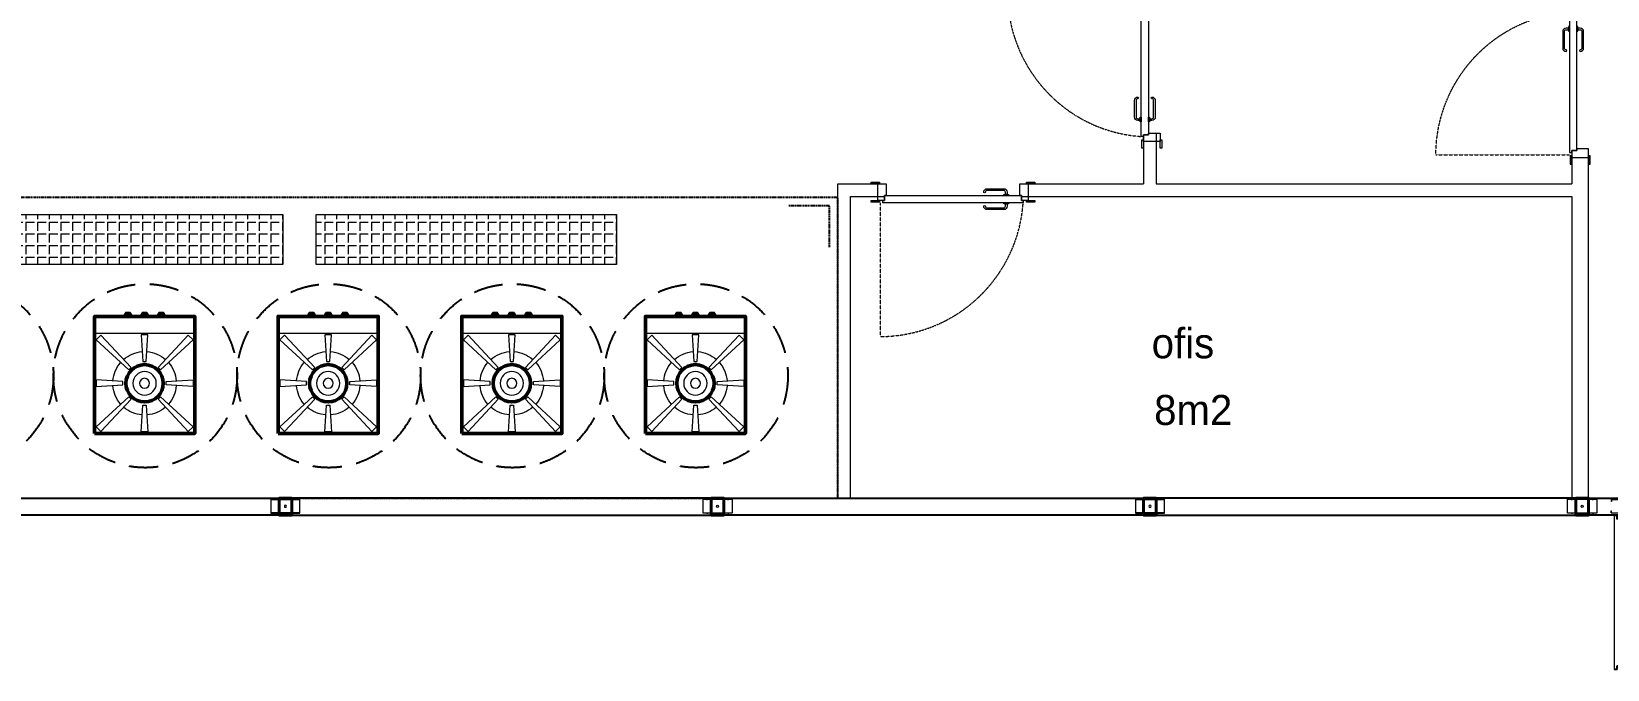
# Model space of a CAD drawing. Header units: millimetres. Extents: x 2046572 to 2142688, y 118270 to 150679.
# Drawn here: x 2125074 to 2134516, y 127778 to 131597 of the extents above; entities that cross this region are included whole.
import ezdxf

# ---------------------------------------------------------------- set-up
doc = ezdxf.new("R2010")
doc.units = ezdxf.units.MM
doc.header["$LTSCALE"] = 0.5
for name, pattern in [('DASHED2', [0.375, 0.25, -0.125]), ('HIDDEN', [9.525, 6.35, -3.175]), ('HIDDENX2', [19.05, 12.7, -6.35])]:
    doc.linetypes.add(name, pattern=pattern)
doc.layers.get('0').update_dxf_attribs({"lineweight": 13})
for name, color, linetype, lineweight in [('-DWG_ANA', 7, 'Continuous', 50), ('-DWG_DETAY1', 7, 'Continuous', 20), ('-DWG_DETAY2', 7, 'Continuous', 9), ('A_strc-prf', 115, 'Continuous', 9), ('DUVAR', 1, 'Continuous', 40), ('PLAN', 253, 'Continuous', 15), ('WALL INTERNAL', 7, 'Continuous', 50)]:
    doc.layers.add(name, color=color, linetype=linetype, lineweight=lineweight)
for name, color, linetype in [('0-MUTFAK', 7, 'Continuous'), ('BİRLEŞİM ELEMANLARI', 4, 'Continuous'), ('DIŞ PANEL', 21, 'Continuous'), ('S2000-002 Çizgi', 7, 'Continuous')]:
    doc.layers.add(name, color=color, linetype=linetype)
doc.styles.add('TAKSİM', font='GOTHIC.TTF', dxfattribs={"height": 20})

# ---------------------------------------------------------------- blocks, each defined once
blk = doc.blocks.new('DIŞ İKİLİ KEP 80-60')
at = {"lineweight": 40}
blk.add_lwpolyline([(125.5, 94), (125.5, -6), (49.5, -6), (49.5, 94)], close=True, dxfattribs=at)
at = {"layer": 'BİRLEŞİM ELEMANLARI', "color": 6, "lineweight": 20}
for p, q in [((175, 82), (0, 82)), ((0, 2), (175, 2)), ((18.5, 82), (18.5, 84)), ((18.5, 2), (18.5, 0)), ((25, 79), (25, 87)), ((25, 5), (25, -3)), ((31.5, 82), (31.5, 84)), ((31.5, 2), (31.5, 0)), ((143.5, 82), (143.5, 84)), ((143.5, 2), (143.5, 0)), ((150, 79), (150, 87)), ((150, 5), (150, -3)), ((156.5, 82), (156.5, 84)), ((156.5, 2), (156.5, 0))]:
    blk.add_line(p, q, dxfattribs=at)
for points in [[(0, 0), (0, 84)], [(0, 84), (175, 84), (175, 0), (0, 0)]]:
    blk.add_lwpolyline(points, dxfattribs=at)
blk.add_circle((88, 42), 6.5, dxfattribs=at)
blk = doc.blocks.new('K1 895X2035 (80)')
at = {"color": 171, "lineweight": 15}
for p, q in [((-49641.1, -7285.8), (-49591.1, -7285.8)), ((-49641.1, -7285.8), (-49641.1, -7297.8)), ((-49641.1, -7297.8), (-49639.9, -7297.8)), ((-49641.1, -7365.8), (-49641.1, -7353.8)), ((-49639.9, -7353.8), (-49641.1, -7353.8)), ((-49639.9, -7287), (-49592.3, -7287)), ((-49639.9, -7287), (-49639.9, -7297.8)), ((-49639.9, -7364.6), (-49639.9, -7353.8)), ((-49592.3, -7364.6), (-49639.9, -7364.6)), ((-49631.6, -7272.3), (-49631.6, -7273.8)), ((-49592.3, -7287), (-49592.3, -7364.6)), ((-49591.1, -7285.8), (-49591.1, -7365.8)), ((-48651.1, -7285.8), (-48701.1, -7285.8)), ((-48701.1, -7285.8), (-48701.1, -7365.8)), ((-48652.3, -7287), (-48699.9, -7287)), ((-48699.9, -7287), (-48699.9, -7364.6)), ((-48699.9, -7364.6), (-48652.3, -7364.6)), ((-48660.6, -7272.3), (-48660.6, -7273.8)), ((-48652.3, -7287), (-48652.3, -7297.8)), ((-48651.1, -7297.8), (-48652.3, -7297.8)), ((-48652.3, -7364.6), (-48652.3, -7353.8)), ((-48652.3, -7353.8), (-48651.1, -7353.8)), ((-48651.1, -7285.8), (-48651.1, -7297.8)), ((-48651.1, -7365.8), (-48651.1, -7353.8)), ((-49591.1, -7365.8), (-49641.1, -7365.8)), ((-49631.6, -7375.3), (-49631.6, -7373.8)), ((-48701.1, -7365.8), (-48651.1, -7365.8)), ((-48660.6, -7375.3), (-48660.6, -7373.8))]:
    blk.add_line(p, q, dxfattribs=at)
for points in [[(-49605.3, -7256.5), (-49605.3, -7271.5), (-49623.3, -7271.5), (-49623.3, -6349.1), (-49605.3, -6349.1), (-49605.3, -6364.1), (-49606.5, -6364.1), (-49606.5, -6350.3), (-49622.1, -6350.3), (-49622.1, -7270.3), (-49606.5, -7270.3), (-49606.5, -7256.5)], [(-49621.5, -7270.3), (-49606.5, -7270.3), (-49606.5, -7250.3), (-49576.5, -7250.3), (-49576.5, -6370.3), (-49606.5, -6370.3), (-49606.5, -6350.3), (-49621.5, -6350.3), (-49621.5, -6351.5), (-49607.7, -6351.5), (-49607.7, -6371.5), (-49577.7, -6371.5), (-49577.7, -7249.1), (-49607.7, -7249.1), (-49607.7, -7269.1), (-49621.5, -7269.1)]]:
    blk.add_lwpolyline(points, close=True, dxfattribs=at)
for points in [[(-49631.6, -7272.3), (-49589.6, -7272.3), (-49589.6, -7300.3), (-49574.6, -7300.3), (-49574.6, -7375.3), (-49631.6, -7375.3)], [(-49631.6, -7373.8), (-49576.1, -7373.8), (-49576.1, -7301.8), (-49591.1, -7301.8), (-49591.1, -7273.8), (-49631.6, -7273.8)], [(-48660.6, -7272.3), (-48702.6, -7272.3), (-48702.6, -7300.3), (-48717.6, -7300.3), (-48717.6, -7375.3), (-48660.6, -7375.3)], [(-48660.6, -7373.8), (-48716.1, -7373.8), (-48716.1, -7301.8), (-48701.1, -7301.8), (-48701.1, -7273.8), (-48660.6, -7273.8)]]:
    blk.add_lwpolyline(points, dxfattribs=at)
blk.add_arc((-49641.1, -7287), 938.6, 0.92162, 87.81359, dxfattribs=at)
blk = doc.blocks.new('DIŞ-K1 KAPILI-2514-G-B-(80)')
at = {"layer": 'DIŞ PANEL'}
for points in [[(186, 100), (0, 100), (0, 0), (201, 0)], [(1066.2, 0), (2514, 0), (2514, 100), (1081.2, 100)]]:
    blk.add_lwpolyline(points, dxfattribs=at)
blk.add_blockref('K1 895X2035 (80)', (49777.1, 7373.8))
blk = doc.blocks.new('DIŞ-DOLU-2514-G-B-(80)')
at = {"layer": 'DIŞ PANEL'}
blk.add_lwpolyline([(0, 100), (2514, 100), (2514, 0), (0, 0)], close=True, dxfattribs=at)
blk = doc.blocks.new('1-OG6')
at = {"layer": '-DWG_DETAY1', "color": 0}
for points in [[(-30, 30), (-30, -30), (30, -30), (30, 30)], [(-8.11, 9.46), (-9.51, 8.04), (-29, 26), (-26.18, 28.84)], [(-1, 13), (1, 13), (2, 29), (-2, 29)], [(8.11, 9.46), (9.51, 8.04), (29, 26), (26.18, 28.84)], [(-13, 1), (-13, -1), (-29, -2), (-29, 2)], [(13, 1), (13, -1), (29, -2), (29, 2)], [(-8.11, -9.46), (-9.51, -8.04), (-29, -26), (-26.18, -28.84)], [(8.11, -9.46), (9.51, -8.04), (29, -26), (26.18, -28.84)], [(-1, -13), (1, -13), (2, -29), (-2, -29)]]:
    blk.add_lwpolyline(points, close=True, dxfattribs=at)
for points in [[(-1.44, 18.95, 0.162747), (-12.55, 14.27, 0.162747)], [(12.55, 14.27, 0.162747), (1.44, 18.95, 0.162747)], [(-14.36, 12.44, 0.160919), (-18.95, 1.44, 0.160919)], [(18.95, 1.44, 0.160919), (14.36, 12.44, 0.160919)], [(-18.95, -1.44, 0.160919), (-14.36, -12.44, 0.160919)], [(14.36, -12.44, 0.160919), (18.95, -1.44, 0.160919)], [(-12.55, -14.27, 0.162747), (-1.44, -18.95, 0.162747)], [(1.44, -18.95, 0.162747), (12.55, -14.27, 0.162747)]]:
    blk.add_lwpolyline(points, format="xyb", dxfattribs=at)
blk.add_circle((0, 0), 7, dxfattribs=at)
at = {"layer": '-DWG_DETAY2', "color": 0}
blk.add_circle((0, 0), 3, dxfattribs=at)
blk = doc.blocks.new('A$C4DC56874')
at = {"layer": '-DWG_ANA', "color": 0}
blk.add_lwpolyline([(60, 0), (0, 0), (0, 70), (60, 70)], close=True, dxfattribs=at)
blk.add_circle((30, 30), 11.18, dxfattribs=at)
at = {"color": 7}
for points in [[(17.5, 70.88), (18, 71.34), (18, 71.37, -0.414214), (19, 72.37), (21, 72.37, -0.414214), (22, 71.37), (22, 71.34), (22.5, 70.88)], [(27.5, 70.88), (28, 71.34), (28, 71.37, -0.414214), (29, 72.37), (31, 72.37, -0.414214), (32, 71.37), (32, 71.34), (32.5, 70.88)], [(37.5, 70.88), (38, 71.34), (38, 71.37, -0.414214), (39, 72.37), (41, 72.37, -0.414214), (42, 71.37), (42, 71.34), (42.5, 70.88)]]:
    blk.add_lwpolyline(points, format="xyb", dxfattribs=at)
for points in [[(17.5, 70.88), (19.5, 70.88)], [(18.14, 71.13), (21.86, 71.13)], [(18.25, 71.37), (21.75, 71.37)], [(18.29, 71.6), (21.71, 71.6)], [(18.42, 71.84), (21.58, 71.84)], [(18.76, 72.08), (21.24, 72.08)], [(19.5, 70.53), (19.5, 70.88)], [(20.5, 70.88), (22.5, 70.88)], [(20.5, 70.53), (20.5, 70.88)], [(27.5, 70.88), (29.5, 70.88)], [(28.14, 71.13), (31.86, 71.13)], [(28.25, 71.37), (31.75, 71.37)], [(28.29, 71.6), (31.71, 71.6)], [(28.42, 71.84), (31.58, 71.84)], [(28.76, 72.08), (31.24, 72.08)], [(29.5, 70.53), (29.5, 70.88)], [(30.5, 70.88), (32.5, 70.88)], [(30.5, 70.53), (30.5, 70.88)], [(37.5, 70.88), (39.5, 70.88)], [(38.14, 71.13), (41.86, 71.13)], [(38.25, 71.37), (41.75, 71.37)], [(38.29, 71.6), (41.71, 71.6)], [(38.42, 71.84), (41.58, 71.84)], [(38.76, 72.08), (41.24, 72.08)], [(39.5, 70.53), (39.5, 70.88)], [(40.5, 70.88), (42.5, 70.88)], [(40.5, 70.53), (40.5, 70.88)]]:
    blk.add_lwpolyline(points, dxfattribs=at)
for points in [[(17.5, 70.53), (22.5, 70.53), (22.5, 70), (17.5, 70)], [(27.5, 70.53), (32.5, 70.53), (32.5, 70), (27.5, 70)], [(37.5, 70.53), (42.5, 70.53), (42.5, 70), (37.5, 70)]]:
    blk.add_lwpolyline(points, close=True, dxfattribs=at)
at = {"layer": 'PLAN', "color": 0, "linetype": 'Continuous', "rotation": 180}
blk.add_blockref('1-OG6', (30, 30), dxfattribs=at)
blk = doc.blocks.new('WE2')
at = {"layer": 'A_strc-prf', "linetype": 'DASHED2', "elevation": 0}
blk.add_lwpolyline([(-2278.77, 19384.01, -0.392696), (-2193.23, 19464.02), (-2193.23, 19384.01)], format="xyb", dxfattribs=at)
blk.add_lwpolyline([(-2278.77, 19384.01, -0.392696), (-2193.23, 19464.02), (-2193.23, 19384.01)], format="xyb", dxfattribs=at)
at = {"layer": 'A_strc-prf', "elevation": 0}
for points in [[(-2270.03, 19384.51), (-2267.28, 19384.51), (-2267.28, 19384.01), (-2270.03, 19384.01)], [(-2270.03, 19384.51), (-2267.28, 19384.51), (-2267.28, 19384.01), (-2270.03, 19384.01)], [(-2285.77, 19383.51), (-2280.77, 19383.51), (-2280.77, 19382.51), (-2281.77, 19382.51), (-2285.77, 19382.51)], [(-2285.77, 19383.51), (-2280.77, 19383.51), (-2280.77, 19382.51), (-2281.77, 19382.51), (-2285.77, 19382.51)], [(-2281.77, 19382.51), (-2277.77, 19382.51), (-2277.77, 19379.51), (-2276.77, 19379.51), (-2276.77, 19372.51), (-2281.77, 19372.51)], [(-2281.77, 19382.51), (-2277.77, 19382.51), (-2277.77, 19379.51), (-2276.77, 19379.51), (-2276.77, 19372.51), (-2281.77, 19372.51)], [(-2277.77, 19382.51), (-2278.77, 19382.51), (-2278.77, 19384.01), (-2194.77, 19384.01), (-2194.77, 19382.51), (-2195.77, 19382.51), (-2195.77, 19379.51), (-2196.77, 19379.51), (-2277.77, 19379.51)], [(-2277.77, 19382.51), (-2278.77, 19382.51), (-2278.77, 19384.01), (-2194.77, 19384.01), (-2194.77, 19382.51), (-2195.77, 19382.51), (-2195.77, 19379.51), (-2196.77, 19379.51), (-2277.77, 19379.51)], [(-2270.03, 19379.51), (-2267.28, 19379.51), (-2267.28, 19379.01), (-2270.03, 19379.01)], [(-2270.03, 19379.51), (-2267.28, 19379.51), (-2267.28, 19379.01), (-2270.03, 19379.01)], [(-2196.77, 19379.51), (-2195.77, 19379.51), (-2195.77, 19382.51), (-2191.77, 19382.51), (-2191.77, 19372.51), (-2196.77, 19372.51)], [(-2196.77, 19379.51), (-2195.77, 19379.51), (-2195.77, 19382.51), (-2191.77, 19382.51), (-2191.77, 19372.51), (-2196.77, 19372.51)], [(-2192.77, 19383.51), (-2187.77, 19383.51), (-2187.77, 19382.51), (-2191.77, 19382.51), (-2192.77, 19382.51)], [(-2192.77, 19383.51), (-2187.77, 19383.51), (-2187.77, 19382.51), (-2191.77, 19382.51), (-2192.77, 19382.51)], [(-2285.77, 19372.51), (-2281.77, 19372.51), (-2280.77, 19372.51), (-2280.77, 19371.51), (-2285.77, 19371.51)], [(-2285.77, 19372.51), (-2281.77, 19372.51), (-2280.77, 19372.51), (-2280.77, 19371.51), (-2285.77, 19371.51)], [(-2192.77, 19372.51), (-2191.77, 19372.51), (-2187.77, 19372.51), (-2187.77, 19371.51), (-2192.77, 19371.51)], [(-2192.77, 19372.51), (-2191.77, 19372.51), (-2187.77, 19372.51), (-2187.77, 19371.51), (-2192.77, 19371.51)]]:
    blk.add_lwpolyline(points, close=True, dxfattribs=at)
for points in [[(-2267.15, 19388.01), (-2257.15, 19388.01, -0.414214), (-2255.15, 19386.01, -0.91685), (-2256.15, 19386.01, 0.414214), (-2257.15, 19387.01), (-2267.15, 19387.01, 0.414214), (-2268.15, 19386.01), (-2268.15, 19384.51), (-2269.15, 19384.51), (-2269.15, 19386.01, -0.414214)], [(-2267.15, 19388.01), (-2257.15, 19388.01, -0.414214), (-2255.15, 19386.01, -0.91685), (-2256.15, 19386.01, 0.414214), (-2257.15, 19387.01), (-2267.15, 19387.01, 0.414214), (-2268.15, 19386.01), (-2268.15, 19384.51), (-2269.15, 19384.51), (-2269.15, 19386.01, -0.414214)], [(-2269.15, 19377.51), (-2269.15, 19379.01), (-2268.15, 19379.01), (-2268.15, 19377.51, 0.414214), (-2267.15, 19376.51), (-2257.15, 19376.51, 0.414214), (-2256.15, 19377.51, -0.91685), (-2255.15, 19377.51, -0.414214), (-2257.15, 19375.51), (-2267.15, 19375.51, -0.414214)], [(-2269.15, 19377.51), (-2269.15, 19379.01), (-2268.15, 19379.01), (-2268.15, 19377.51, 0.414214), (-2267.15, 19376.51), (-2257.15, 19376.51, 0.414214), (-2256.15, 19377.51, -0.91685), (-2255.15, 19377.51, -0.414214), (-2257.15, 19375.51), (-2267.15, 19375.51, -0.414214)]]:
    blk.add_lwpolyline(points, format="xyb", close=True, dxfattribs=at)

msp = doc.modelspace()

# ---------------------------------------------------------------- hatches: boundary and pattern name
h = msp.add_hatch()
h.set_pattern_fill('ANGLE', color=256, scale=10, angle=270)
h.set_pattern_definition([(270, (2057216.42, 150361.78), (69.85, 1e-13), [50.8, -19.05]), (360, (2057216.42, 150361.78), (-1e-13, 69.85), [50.8, -19.05])])
h.paths.add_polyline_path([(2124779.1, 130202.4), (2124779.1, 130502.4), (2126579.1, 130502.4), (2126579.1, 130202.4)])
h = msp.add_hatch()
h.set_pattern_fill('ANGLE', color=256, scale=10, angle=270)
h.set_pattern_definition([(270, (2059216.42, 150361.78), (69.85, 1e-13), [50.8, -19.05]), (360, (2059216.42, 150361.78), (-1e-13, 69.85), [50.8, -19.05])])
h.paths.add_polyline_path([(2126779.1, 130202.4), (2126779.1, 130502.4), (2128579.1, 130502.4), (2128579.1, 130202.4)])

# ---------------------------------------------------------------- linework, layer by layer
at = {"ltscale": 5}
for p, q in [((2131736.7, 130978.4), (2131736.7, 130685.7)), ((2131812.7, 130988.4), (2131812.7, 130685.7)), ((2129905.4, 130685.7), (2130195, 130685.7)), ((2129905.4, 128802.4), (2129905.4, 130685.7)), ((2130995, 130685.7), (2131736.7, 130685.7)), ((2131812.7, 130685.7), (2134302.7, 130685.7)), ((2129981.4, 130609.7), (2130185, 130609.7)), ((2129981.4, 128802.4), (2129981.4, 130609.7)), ((2131005, 130609.7), (2134302.7, 130609.7))]:
    msp.add_line(p, q, dxfattribs=at)
for points in [[(2134302.7, 130609.7), (2134302.7, 128802.4), (2134402.7, 128802.4), (2134402.7, 130893.7)], [(2134302.7, 130883.7), (2134302.7, 130685.7)]]:
    msp.add_lwpolyline(points, dxfattribs=at)
for points in [[(2126579.1, 130502.4), (2126579.1, 130202.4), (2124779.1, 130202.4), (2124779.1, 130502.4)], [(2128579.1, 130502.4), (2128579.1, 130202.4), (2126779.1, 130202.4), (2126779.1, 130502.4)]]:
    msp.add_lwpolyline(points, close=True)
at = {"layer": '0-MUTFAK', "color": 0, "linetype": 'HIDDEN', "ltscale": 55}
for centre in [(2124655.4, 129535.7), (2125755.4, 129535.7), (2126855.4, 129535.7), (2127955.4, 129535.7), (2129055.4, 129535.7)]:
    msp.add_circle(centre, 550, dxfattribs=at)
at = {"layer": 'S2000-002 Çizgi', "linetype": 'HIDDENX2'}
msp.add_lwpolyline([(2129905.4, 130602.4), (2121452.7, 130602.4), (2121452.7, 128802.4), (2129905.4, 128802.4)], close=True, dxfattribs=at)
msp.add_lwpolyline([(2129855.4, 130306.6), (2129855.4, 130552.4), (2129609.6, 130552.4)], dxfattribs=at)

# ---------------------------------------------------------------- block references
at = {"ltscale": 5, "xscale": -10, "yscale": 10, "zscale": 10}
for p in [(2126051.5, 129190.8), (2127151.5, 129190.8), (2128251.5, 129190.8), (2129351.5, 129190.8)]:
    msp.add_blockref('A$C4DC56874', p, dxfattribs=at)
at = {"xscale": -1, "rotation": 180}
for p in [(2126507.2, 128796.4), (2131687.2, 128796.4)]:
    msp.add_blockref('DIŞ İKİLİ KEP 80-60', p, dxfattribs=at)
at = {"rotation": 179.9999999999999}
for p in [(2129272.2, 128796.4), (2134452.2, 128796.4)]:
    msp.add_blockref('DIŞ İKİLİ KEP 80-60', p, dxfattribs=at)
at = {"layer": 'DUVAR', "color": 5, "yscale": 10, "zscale": 10}
for p, xscale, rotation in [((2325561.9, 153756.1, 0), 10, 90.00000000000001), ((2328127.9, 108925.9, 0), -10, 90), ((2108227.3, 324410.9, 0), 10, 180)]:
    msp.add_blockref('WE2', p, dxfattribs=dict(at, xscale=xscale, rotation=rotation))
at = {"layer": 'WALL INTERNAL'}
for p in [(2124042.7, 128702.4), (2129222.7, 128702.4)]:
    msp.add_blockref('DIŞ-DOLU-2514-G-B-(80)', p, dxfattribs=at)
at = {"layer": 'WALL INTERNAL', "xscale": -1}
for p in [(2129146.7, 128702.4), (2134326.7, 128702.4)]:
    msp.add_blockref('DIŞ-DOLU-2514-G-B-(80)', p, dxfattribs=at)
at = {"layer": 'WALL INTERNAL', "xscale": -1, "rotation": 180}
msp.add_blockref('DIŞ-K1 KAPILI-2514-G-B-(80)', (2134402.7, 128802.4), dxfattribs=at)

# ---------------------------------------------------------------- texts
at = {"style": 'TAKSİM'}
for s, p in [('ofis', (2131785.1, 129640.6)), ('8m2', (2131799.8, 129241.2))]:
    msp.add_text(s, height=180, dxfattribs=at).set_placement(p)

doc.saveas('drawing.dxf')
